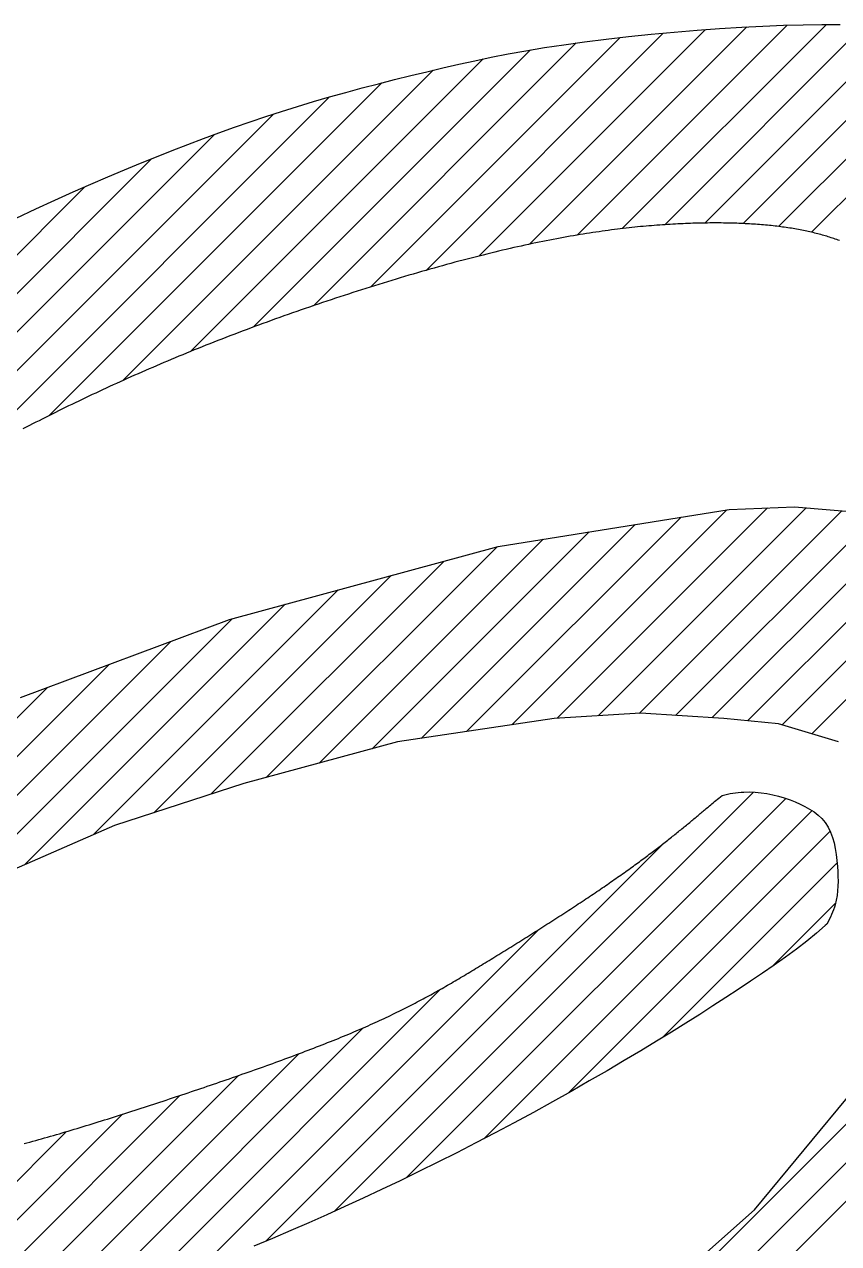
# Model space of a CAD drawing. Extents: x 16825 to 205982, y -10874 to 68273.
# Drawn here: x 178082.5 to 178291.3, y 28268.3 to 28581 of the extents above; entities that cross this region are included whole.
import ezdxf

# ---------------------------------------------------------------- set-up
doc = ezdxf.new("R2010")
doc.units = 0
doc.header["$LTSCALE"] = 5
doc.header["$MEASUREMENT"] = 0
doc.layers.add('TK', color=3, linetype='CONTINUOUS')

msp = doc.modelspace()

# ---------------------------------------------------------------- linework, layer by layer
at = {"layer": 'TK'}
for p, q in [((178185.512, 28517.92), (178246.367, 28578.775)), ((178199.079, 28521.588), (178257.179, 28579.687)), ((178212.006, 28524.615), (178267.765, 28580.374)), ((178224.245, 28526.954), (178278.102, 28580.811)), ((178235.804, 28528.614), (178288.182, 28580.992)), ((178237.449, 28577.879), (178243.281, 28578.485)), ((178243.281, 28578.485), (178249.162, 28579.037)), ((178246.717, 28529.627), (178298.006, 28580.916)), ((178249.162, 28579.037), (178255.028, 28579.529)), ((178255.028, 28579.529), (178260.816, 28579.955)), ((178257.039, 28530.05), (178307.576, 28580.587)), ((178260.816, 28579.955), (178266.461, 28580.308)), ((178266.461, 28580.308), (178271.91, 28580.584)), ((178266.804, 28529.916), (178316.896, 28580.007)), ((178271.91, 28580.584), (178277.155, 28580.786)), ((178275.949, 28529.161), (178326.014, 28579.226)), ((178277.155, 28580.786), (178282.198, 28580.92)), ((178282.198, 28580.92), (178287.042, 28580.989)), ((178284.374, 28527.687), (178335.016, 28578.328)), ((178287.042, 28580.989), (178291.689, 28581)), ((178156.65, 28508.857), (178224.022, 28576.229)), ((178171.367, 28513.675), (178235.329, 28577.636)), ((178211.125, 28574.243), (178215.876, 28575.035)), ((178215.876, 28575.035), (178220.889, 28575.797)), ((178220.889, 28575.797), (178226.189, 28576.528)), ((178226.189, 28576.528), (178231.731, 28577.224)), ((178231.731, 28577.224), (178237.449, 28577.879)), ((178125.095, 28497.1), (178200.125, 28572.131)), ((178141.289, 28503.395), (178212.339, 28574.445)), ((178193.882, 28570.781), (178198.015, 28571.691)), ((178198.015, 28571.691), (178202.238, 28572.571)), ((178202.238, 28572.571), (178206.593, 28573.422)), ((178206.593, 28573.422), (178211.125, 28574.243)), ((178107.755, 28489.66), (178187.358, 28569.264)), ((178181.599, 28567.875), (178185.713, 28568.873)), ((178185.713, 28568.873), (178189.795, 28569.842)), ((178189.795, 28569.842), (178193.882, 28570.781)), ((178088.875, 28480.68), (178174.214, 28566.019)), ((178169.122, 28564.69), (178173.294, 28565.785)), ((178173.294, 28565.785), (178177.457, 28566.846)), ((178177.457, 28566.846), (178181.599, 28567.875)), ((178067.993, 28469.697), (178160.654, 28562.359)), ((178156.644, 28561.196), (178160.787, 28562.397)), ((178160.787, 28562.397), (178164.95, 28563.562)), ((178164.95, 28563.562), (178169.122, 28564.69)), ((178148.454, 28558.678), (178152.531, 28559.957)), ((178152.531, 28559.957), (178156.644, 28561.196)), ((178044.072, 28455.676), (178146.407, 28558.011)), ((178140.39, 28556.003), (178144.41, 28557.36)), ((178144.41, 28557.36), (178148.454, 28558.678)), ((178128.403, 28551.696), (178132.394, 28553.171)), ((178132.394, 28553.171), (178136.387, 28554.607)), ((178136.387, 28554.607), (178140.39, 28556.003)), ((178011.83, 28433.333), (178131.242, 28552.745)), ((178120.4, 28548.627), (178124.408, 28550.181)), ((178124.408, 28550.181), (178128.403, 28551.696)), ((178112.294, 28545.384), (178116.369, 28547.032)), ((178116.369, 28547.032), (178120.4, 28548.627)), ((177851.31, 28282.713), (178115.127, 28546.53)), ((178103.905, 28541.881), (178108.148, 28543.672)), ((178108.148, 28543.672), (178112.294, 28545.384)), ((178099.542, 28539.999), (178103.905, 28541.881)), ((177848.837, 28290.139), (178098.033, 28539.335)), ((178090.349, 28535.912), (178095.032, 28538.014)), ((178095.032, 28538.014), (178099.542, 28539.999)), ((178085.469, 28533.68), (178090.349, 28535.912)), ((178080.38, 28531.314), (178085.469, 28533.68)), ((178230.686, 28527.95), (178229.892, 28527.837)), ((178231.475, 28528.06), (178230.686, 28527.95)), ((178232.258, 28528.166), (178231.475, 28528.06)), ((178233.035, 28528.269), (178232.258, 28528.166)), ((178233.807, 28528.369), (178233.035, 28528.269)), ((178234.573, 28528.465), (178233.807, 28528.369)), ((178235.334, 28528.558), (178234.573, 28528.465)), ((178236.089, 28528.648), (178235.334, 28528.558)), ((178236.839, 28528.734), (178236.089, 28528.648)), ((178237.583, 28528.817), (178236.839, 28528.734)), ((178238.322, 28528.898), (178237.583, 28528.817)), ((178239.056, 28528.975), (178238.322, 28528.898)), ((178239.785, 28529.049), (178239.056, 28528.975)), ((178240.508, 28529.12), (178239.785, 28529.049)), ((178241.227, 28529.188), (178240.508, 28529.12)), ((178241.94, 28529.253), (178241.227, 28529.188)), ((178242.648, 28529.316), (178241.94, 28529.253)), ((178243.352, 28529.375), (178242.648, 28529.316)), ((178244.05, 28529.432), (178243.352, 28529.375)), ((178244.744, 28529.486), (178244.05, 28529.432)), ((178245.432, 28529.538), (178244.744, 28529.486)), ((178246.116, 28529.586), (178245.432, 28529.538)), ((178246.796, 28529.632), (178246.116, 28529.586)), ((178247.47, 28529.676), (178246.796, 28529.632)), ((178248.14, 28529.717), (178247.47, 28529.676)), ((178248.806, 28529.756), (178248.14, 28529.717)), ((178249.467, 28529.792), (178248.806, 28529.756)), ((178250.124, 28529.825), (178249.467, 28529.792)), ((178250.776, 28529.857), (178250.124, 28529.825)), ((178251.423, 28529.886), (178250.776, 28529.857)), ((178252.067, 28529.913), (178251.423, 28529.886)), ((178252.706, 28529.937), (178252.067, 28529.913)), ((178253.341, 28529.96), (178252.706, 28529.937)), ((178253.972, 28529.98), (178253.341, 28529.96)), ((178254.598, 28529.998), (178253.972, 28529.98)), ((178255.221, 28530.014), (178254.598, 28529.998)), ((178255.839, 28530.028), (178255.221, 28530.014)), ((178256.454, 28530.04), (178255.839, 28530.028)), ((178257.064, 28530.05), (178256.454, 28530.04)), ((178257.671, 28530.058), (178257.064, 28530.05)), ((178258.273, 28530.064), (178257.671, 28530.058)), ((178258.872, 28530.068), (178258.273, 28530.064)), ((178259.466, 28530.069), (178258.872, 28530.068)), ((178260.057, 28530.069), (178259.466, 28530.069)), ((178260.643, 28530.067), (178260.057, 28530.069)), ((178261.226, 28530.063), (178260.643, 28530.067)), ((178261.805, 28530.057), (178261.226, 28530.063)), ((178262.38, 28530.049), (178261.805, 28530.057)), ((178262.951, 28530.039), (178262.38, 28530.049)), ((178263.518, 28530.027), (178262.951, 28530.039)), ((178264.081, 28530.013), (178263.518, 28530.027)), ((178264.641, 28529.997), (178264.081, 28530.013)), ((178265.196, 28529.979), (178264.641, 28529.997)), ((178265.748, 28529.959), (178265.196, 28529.979)), ((178266.296, 28529.938), (178265.748, 28529.959)), ((178266.84, 28529.914), (178266.296, 28529.938)), ((178267.381, 28529.888), (178266.84, 28529.914)), ((178267.917, 28529.861), (178267.381, 28529.888)), ((178268.45, 28529.831), (178267.917, 28529.861)), ((178268.979, 28529.8), (178268.45, 28529.831)), ((178269.504, 28529.766), (178268.979, 28529.8)), ((178270.025, 28529.731), (178269.504, 28529.766)), ((178270.543, 28529.693), (178270.025, 28529.731)), ((178271.057, 28529.654), (178270.543, 28529.693)), ((178271.567, 28529.613), (178271.057, 28529.654)), ((178272.074, 28529.57), (178271.567, 28529.613)), ((178272.576, 28529.525), (178272.074, 28529.57)), ((178273.076, 28529.478), (178272.576, 28529.525)), ((178273.571, 28529.429), (178273.076, 28529.478)), ((178274.063, 28529.378), (178273.571, 28529.429)), ((178274.551, 28529.326), (178274.063, 28529.378)), ((178275.035, 28529.271), (178274.551, 28529.326)), ((178275.516, 28529.214), (178275.035, 28529.271)), ((178275.993, 28529.156), (178275.516, 28529.214)), ((178276.466, 28529.096), (178275.993, 28529.156)), ((178276.936, 28529.033), (178276.466, 28529.096)), ((178277.402, 28528.969), (178276.936, 28529.033)), ((178277.865, 28528.903), (178277.402, 28528.969)), ((178278.324, 28528.835), (178277.865, 28528.903)), ((178278.779, 28528.765), (178278.324, 28528.835)), ((178279.231, 28528.694), (178278.779, 28528.765)), ((178279.679, 28528.62), (178279.231, 28528.694)), ((178280.124, 28528.544), (178279.679, 28528.62)), ((178280.565, 28528.467), (178280.124, 28528.544)), ((178281.003, 28528.388), (178280.565, 28528.467)), ((178281.437, 28528.307), (178281.003, 28528.388)), ((178281.868, 28528.224), (178281.437, 28528.307)), ((178282.295, 28528.139), (178281.868, 28528.224)), ((178282.718, 28528.052), (178282.295, 28528.139)), ((178283.138, 28527.963), (178282.718, 28528.052)), ((178283.555, 28527.873), (178283.138, 28527.963)), ((178213.634, 28524.958), (178212.713, 28524.766)), ((178214.547, 28525.146), (178213.634, 28524.958)), ((178215.454, 28525.33), (178214.547, 28525.146)), ((178216.354, 28525.51), (178215.454, 28525.33)), ((178217.248, 28525.685), (178216.354, 28525.51)), ((178218.135, 28525.857), (178217.248, 28525.685)), ((178219.016, 28526.024), (178218.135, 28525.857)), ((178219.89, 28526.187), (178219.016, 28526.024)), ((178220.757, 28526.346), (178219.89, 28526.187)), ((178221.619, 28526.5), (178220.757, 28526.346)), ((178222.473, 28526.651), (178221.619, 28526.5)), ((178223.322, 28526.798), (178222.473, 28526.651)), ((178224.165, 28526.941), (178223.322, 28526.798)), ((178225.001, 28527.08), (178224.165, 28526.941)), ((178225.831, 28527.216), (178225.001, 28527.08)), ((178226.655, 28527.347), (178225.831, 28527.216)), ((178227.473, 28527.475), (178226.655, 28527.347)), ((178228.285, 28527.599), (178227.473, 28527.475)), ((178229.091, 28527.72), (178228.285, 28527.599)), ((178229.892, 28527.837), (178229.091, 28527.72)), ((178283.968, 28527.78), (178283.555, 28527.873)), ((178284.378, 28527.686), (178283.968, 28527.78)), ((178284.784, 28527.59), (178284.378, 28527.686)), ((178285.187, 28527.492), (178284.784, 28527.59)), ((178285.586, 28527.392), (178285.187, 28527.492)), ((178285.982, 28527.291), (178285.586, 28527.392)), ((178286.375, 28527.187), (178285.982, 28527.291)), ((178286.764, 28527.082), (178286.375, 28527.187)), ((178287.15, 28526.975), (178286.764, 28527.082)), ((178287.532, 28526.866), (178287.15, 28526.975)), ((178287.911, 28526.755), (178287.532, 28526.866)), ((178288.287, 28526.643), (178287.911, 28526.755)), ((178288.659, 28526.529), (178288.287, 28526.643)), ((178289.029, 28526.413), (178288.659, 28526.529)), ((178289.395, 28526.296), (178289.029, 28526.413)), ((178289.757, 28526.177), (178289.395, 28526.296)), ((178290.117, 28526.056), (178289.757, 28526.177)), ((178290.473, 28525.934), (178290.117, 28526.056)), ((178290.827, 28525.811), (178290.473, 28525.934)), ((178291.177, 28525.686), (178290.827, 28525.811)), ((178291.524, 28525.559), (178291.177, 28525.686)), ((178200.127, 28521.852), (178199.112, 28521.596)), ((178201.135, 28522.103), (178200.127, 28521.852)), ((178202.137, 28522.35), (178201.135, 28522.103)), ((178203.132, 28522.592), (178202.137, 28522.35)), ((178204.121, 28522.83), (178203.132, 28522.592)), ((178205.104, 28523.063), (178204.121, 28522.83)), ((178206.079, 28523.292), (178205.104, 28523.063)), ((178207.047, 28523.516), (178206.079, 28523.292)), ((178208.009, 28523.736), (178207.047, 28523.516)), ((178208.963, 28523.951), (178208.009, 28523.736)), ((178209.911, 28524.161), (178208.963, 28523.951)), ((178210.852, 28524.367), (178209.911, 28524.161)), ((178211.786, 28524.569), (178210.852, 28524.367)), ((178212.713, 28524.766), (178211.786, 28524.569)), ((178188.669, 28518.812), (178187.599, 28518.512)), ((178189.735, 28519.108), (178188.669, 28518.812)), ((178190.797, 28519.4), (178189.735, 28519.108)), ((178191.854, 28519.689), (178190.797, 28519.4)), ((178192.907, 28519.973), (178191.854, 28519.689)), ((178193.954, 28520.254), (178192.907, 28519.973)), ((178194.997, 28520.531), (178193.954, 28520.254)), ((178196.034, 28520.803), (178194.997, 28520.531)), ((178197.066, 28521.072), (178196.034, 28520.803)), ((178198.092, 28521.336), (178197.066, 28521.072)), ((178199.112, 28521.596), (178198.092, 28521.336)), ((178177.814, 28515.658), (178176.713, 28515.325)), ((178178.912, 28515.988), (178177.814, 28515.658)), ((178180.009, 28516.315), (178178.912, 28515.988)), ((178181.102, 28516.639), (178180.009, 28516.315)), ((178182.193, 28516.96), (178181.102, 28516.639)), ((178183.281, 28517.277), (178182.193, 28516.96)), ((178184.365, 28517.591), (178183.281, 28517.277)), ((178185.447, 28517.901), (178184.365, 28517.591)), ((178186.525, 28518.208), (178185.447, 28517.901)), ((178187.599, 28518.512), (178186.525, 28518.208)), ((178167.854, 28512.561), (178166.742, 28512.204)), ((178168.965, 28512.915), (178167.854, 28512.561)), ((178170.075, 28513.268), (178168.965, 28512.915)), ((178171.184, 28513.617), (178170.075, 28513.268)), ((178172.293, 28513.964), (178171.184, 28513.617)), ((178173.4, 28514.309), (178172.293, 28513.964)), ((178174.506, 28514.651), (178173.4, 28514.309)), ((178175.611, 28514.989), (178174.506, 28514.651)), ((178176.713, 28515.325), (178175.611, 28514.989)), ((178157.86, 28509.268), (178156.753, 28508.892)), ((178158.967, 28509.642), (178157.86, 28509.268)), ((178160.076, 28510.014), (178158.967, 28509.642)), ((178161.186, 28510.384), (178160.076, 28510.014)), ((178162.296, 28510.752), (178161.186, 28510.384)), ((178163.408, 28511.118), (178162.296, 28510.752)), ((178164.519, 28511.482), (178163.408, 28511.118)), ((178165.631, 28511.844), (178164.519, 28511.482)), ((178166.742, 28512.204), (178165.631, 28511.844)), ((178149.062, 28506.216), (178147.974, 28505.829)), ((178150.154, 28506.603), (178149.062, 28506.216)), ((178151.248, 28506.988), (178150.154, 28506.603)), ((178152.345, 28507.372), (178151.248, 28506.988)), ((178153.444, 28507.754), (178152.345, 28507.372)), ((178154.545, 28508.135), (178153.444, 28507.754)), ((178155.648, 28508.514), (178154.545, 28508.135)), ((178156.753, 28508.892), (178155.648, 28508.514)), ((178140.45, 28503.084), (178139.391, 28502.688)), ((178141.513, 28503.479), (178140.45, 28503.084)), ((178142.581, 28503.873), (178141.513, 28503.479)), ((178143.652, 28504.266), (178142.581, 28503.873)), ((178144.727, 28504.658), (178143.652, 28504.266)), ((178145.806, 28505.049), (178144.727, 28504.658)), ((178146.888, 28505.44), (178145.806, 28505.049)), ((178147.974, 28505.829), (178146.888, 28505.44)), ((178132.11, 28499.901), (178131.089, 28499.501)), ((178133.136, 28500.301), (178132.11, 28499.901)), ((178134.166, 28500.7), (178133.136, 28500.301)), ((178135.201, 28501.099), (178134.166, 28500.7)), ((178136.242, 28501.497), (178135.201, 28501.099)), ((178137.287, 28501.895), (178136.242, 28501.497)), ((178138.337, 28502.292), (178137.287, 28501.895)), ((178139.391, 28502.688), (178138.337, 28502.292)), ((178124.08, 28496.686), (178123.098, 28496.282)), ((178125.067, 28497.089), (178124.08, 28496.686)), ((178126.059, 28497.492), (178125.067, 28497.089)), ((178127.055, 28497.895), (178126.059, 28497.492)), ((178128.057, 28498.297), (178127.055, 28497.895)), ((178129.063, 28498.699), (178128.057, 28498.297)), ((178130.074, 28499.1), (178129.063, 28498.699)), ((178131.089, 28499.501), (178130.074, 28499.1)), ((178117.299, 28493.849), (178116.348, 28493.442)), ((178118.255, 28494.256), (178117.299, 28493.849)), ((178119.214, 28494.662), (178118.255, 28494.256)), ((178120.178, 28495.068), (178119.214, 28494.662)), ((178121.147, 28495.473), (178120.178, 28495.068)), ((178122.12, 28495.878), (178121.147, 28495.473)), ((178123.098, 28496.282), (178122.12, 28495.878)), ((178109.808, 28490.581), (178108.89, 28490.171)), ((178110.73, 28490.991), (178109.808, 28490.581)), ((178111.656, 28491.401), (178110.73, 28490.991)), ((178112.587, 28491.81), (178111.656, 28491.401)), ((178113.521, 28492.219), (178112.587, 28491.81)), ((178114.459, 28492.627), (178113.521, 28492.219)), ((178115.401, 28493.035), (178114.459, 28492.627)), ((178116.348, 28493.442), (178115.401, 28493.035)), ((178102.57, 28487.287), (178101.682, 28486.873)), ((178103.462, 28487.7), (178102.57, 28487.287)), ((178104.358, 28488.113), (178103.462, 28487.7)), ((178105.257, 28488.525), (178104.358, 28488.113)), ((178106.159, 28488.937), (178105.257, 28488.525)), ((178107.066, 28489.349), (178106.159, 28488.937)), ((178107.976, 28489.76), (178107.066, 28489.349)), ((178108.89, 28490.171), (178107.976, 28489.76)), ((178096.426, 28484.383), (178095.561, 28483.966)), ((178097.293, 28484.799), (178096.426, 28484.383)), ((178098.164, 28485.214), (178097.293, 28484.799)), ((178099.039, 28485.63), (178098.164, 28485.214)), ((178099.916, 28486.045), (178099.039, 28485.63)), ((178100.798, 28486.459), (178099.916, 28486.045)), ((178101.682, 28486.873), (178100.798, 28486.459)), ((178089.596, 28481.04), (178088.756, 28480.62)), ((178090.439, 28481.459), (178089.596, 28481.04)), ((178091.286, 28481.878), (178090.439, 28481.459)), ((178092.135, 28482.296), (178091.286, 28481.878)), ((178092.987, 28482.714), (178092.135, 28482.296)), ((178093.842, 28483.132), (178092.987, 28482.714)), ((178094.7, 28483.549), (178093.842, 28483.132)), ((178095.561, 28483.966), (178094.7, 28483.549)), ((178083.772, 28478.095), (178082.95, 28477.673)), ((178084.596, 28478.517), (178083.772, 28478.095)), ((178085.423, 28478.938), (178084.596, 28478.517)), ((178086.252, 28479.359), (178085.423, 28478.938)), ((178087.084, 28479.78), (178086.252, 28479.359)), ((178087.919, 28480.2), (178087.084, 28479.78)), ((178088.756, 28480.62), (178087.919, 28480.2)), ((178082.95, 28477.673), (178082.131, 28477.25)), ((178204.018, 28447.113), (178263.238, 28456.598)), ((178207.538, 28401.353), (178262.697, 28456.511)), ((178219.106, 28403.022), (178273.076, 28456.991)), ((178229.644, 28403.66), (178282.999, 28457.015)), ((178240.181, 28404.298), (178292.137, 28456.254)), ((178263.238, 28456.598), (178279.97, 28457.267)), ((178279.97, 28457.267), (178304.063, 28455.261)), ((178195.893, 28399.608), (178250.909, 28454.624)), ((178249.533, 28403.75), (178301.276, 28455.493)), ((178258.85, 28403.168), (178310.18, 28454.497)), ((178267.981, 28402.399), (178318.98, 28453.398)), ((178171.67, 28395.183), (178227.334, 28450.848)), ((178184.249, 28397.863), (178239.122, 28452.736)), ((178276.847, 28401.366), (178327.649, 28452.167)), ((178284.439, 28399.058), (178335.944, 28450.563)), ((178135.084, 28428.392), (178204.018, 28447.113)), ((178144.514, 28387.826), (178203.72, 28447.033)), ((178158.092, 28391.505), (178215.547, 28448.96)), ((178130.321, 28383.533), (178190.13, 28443.342)), ((178115.675, 28378.786), (178176.54, 28439.651)), ((178100.128, 28373.139), (178162.949, 28435.96)), ((178082.593, 28365.503), (178149.359, 28432.269)), ((178065.058, 28357.867), (178135.769, 28428.578)), ((178081.543, 28408.334), (178135.084, 28428.392)), ((177995.019, 28297.728), (178120.052, 28422.761)), ((177985.945, 28298.554), (178104.222, 28416.831)), ((177977.425, 28299.933), (178088.392, 28410.9)), ((178129.611, 28135.335), (178398.032, 28403.756)), ((178218.386, 28402.978), (178178.23, 28396.961)), ((178240.472, 28404.315), (178218.386, 28402.978)), ((178261.888, 28402.978), (178240.472, 28404.315)), ((178275.943, 28401.641), (178261.888, 28402.978)), ((178291.336, 28396.961), (178275.943, 28401.641)), ((178178.23, 28396.961), (178138.744, 28386.263)), ((178146.465, 28142.29), (178399.683, 28395.508)), ((178138.744, 28386.263), (178105.593, 28375.519)), ((178161.93, 28276.549), (178269.504, 28384.123)), ((178164.429, 28150.354), (178400.878, 28386.803)), ((178180.519, 28285.239), (178277.763, 28382.483)), ((178258.529, 28380.839), (178258.844, 28381.101)), ((178258.844, 28381.101), (178259.173, 28381.375)), ((178259.173, 28381.375), (178259.516, 28381.659)), ((178259.516, 28381.659), (178259.874, 28381.954)), ((178259.874, 28381.954), (178260.246, 28382.26)), ((178260.246, 28382.26), (178260.634, 28382.576)), ((178260.634, 28382.576), (178261.037, 28382.902)), ((178261.037, 28382.902), (178261.456, 28383.238)), ((178200.375, 28295.195), (178284.531, 28379.351)), ((178254.769, 28377.682), (178255.035, 28377.906)), ((178255.035, 28377.906), (178255.301, 28378.128)), ((178255.301, 28378.128), (178255.564, 28378.349)), ((178255.564, 28378.349), (178255.826, 28378.57)), ((178255.826, 28378.57), (178256.087, 28378.789)), ((178256.087, 28378.789), (178256.346, 28379.007)), ((178256.346, 28379.007), (178256.604, 28379.224)), ((178256.604, 28379.224), (178256.862, 28379.441)), ((178256.862, 28379.441), (178257.123, 28379.66)), ((178257.123, 28379.66), (178257.388, 28379.883)), ((178257.388, 28379.883), (178257.659, 28380.111)), ((178257.659, 28380.111), (178257.938, 28380.345)), ((178257.938, 28380.345), (178258.228, 28380.587)), ((178258.228, 28380.587), (178258.529, 28380.839)), ((178105.593, 28375.519), (178058.119, 28354.846)), ((178250.847, 28374.448), (178251.139, 28374.685)), ((178251.139, 28374.685), (178251.43, 28374.922)), ((178251.43, 28374.922), (178251.718, 28375.157)), ((178251.718, 28375.157), (178252.005, 28375.392)), ((178252.005, 28375.392), (178252.289, 28375.625)), ((178252.289, 28375.625), (178252.572, 28375.858)), ((178252.572, 28375.858), (178252.853, 28376.089)), ((178252.853, 28376.089), (178253.132, 28376.32)), ((178253.132, 28376.32), (178253.409, 28376.549)), ((178253.409, 28376.549), (178253.684, 28376.778)), ((178253.684, 28376.778), (178253.958, 28377.005)), ((178253.958, 28377.005), (178254.23, 28377.232)), ((178254.23, 28377.232), (178254.5, 28377.457)), ((178254.5, 28377.457), (178254.769, 28377.682)), ((178222.065, 28306.985), (178289.152, 28374.073)), ((178247.166, 28371.514), (178247.485, 28371.764)), ((178247.485, 28371.764), (178247.802, 28372.014)), ((178247.802, 28372.014), (178248.117, 28372.262)), ((178248.117, 28372.262), (178248.429, 28372.509)), ((178248.429, 28372.509), (178248.739, 28372.755)), ((178248.739, 28372.755), (178249.047, 28373)), ((178249.047, 28373), (178249.352, 28373.244)), ((178249.352, 28373.244), (178249.655, 28373.487)), ((178249.655, 28373.487), (178249.956, 28373.729)), ((178249.956, 28373.729), (178250.255, 28373.97)), ((178250.255, 28373.97), (178250.552, 28374.209)), ((178250.552, 28374.209), (178250.847, 28374.448)), ((178144.419, 28268.938), (178246.39, 28370.909)), ((178243.133, 28368.414), (178243.484, 28368.679)), ((178243.484, 28368.679), (178243.832, 28368.943)), ((178243.832, 28368.943), (178244.177, 28369.205)), ((178244.177, 28369.205), (178244.519, 28369.466)), ((178244.519, 28369.466), (178244.859, 28369.727)), ((178244.859, 28369.727), (178245.197, 28369.985)), ((178245.197, 28369.985), (178245.531, 28370.243)), ((178245.531, 28370.243), (178245.863, 28370.5)), ((178245.863, 28370.5), (178246.192, 28370.755)), ((178246.192, 28370.755), (178246.519, 28371.009)), ((178246.519, 28371.009), (178246.844, 28371.262)), ((178246.844, 28371.262), (178247.166, 28371.514)), ((178238.695, 28365.131), (178239.081, 28365.412)), ((178239.081, 28365.412), (178239.465, 28365.692)), ((178239.465, 28365.692), (178239.845, 28365.97)), ((178239.845, 28365.97), (178240.222, 28366.247)), ((178240.222, 28366.247), (178240.597, 28366.522)), ((178240.597, 28366.522), (178240.968, 28366.796)), ((178240.968, 28366.796), (178241.336, 28367.069)), ((178241.336, 28367.069), (178241.701, 28367.341)), ((178241.701, 28367.341), (178242.063, 28367.611)), ((178242.063, 28367.611), (178242.423, 28367.88)), ((178242.423, 28367.88), (178242.779, 28368.147)), ((178242.779, 28368.147), (178243.133, 28368.414)), ((178246.041, 28321.062), (178290.95, 28365.971)), ((178234.224, 28361.948), (178234.647, 28362.244)), ((178234.647, 28362.244), (178235.067, 28362.539)), ((178235.067, 28362.539), (178235.484, 28362.833)), ((178235.484, 28362.833), (178235.897, 28363.125)), ((178235.897, 28363.125), (178236.307, 28363.416)), ((178236.307, 28363.416), (178236.713, 28363.706)), ((178236.713, 28363.706), (178237.116, 28363.993)), ((178237.116, 28363.993), (178237.515, 28364.28)), ((178237.515, 28364.28), (178237.912, 28364.565)), ((178237.912, 28364.565), (178238.305, 28364.849)), ((178238.305, 28364.849), (178238.695, 28365.131)), ((178229.798, 28358.902), (178230.256, 28359.213)), ((178230.256, 28359.213), (178230.711, 28359.522)), ((178230.711, 28359.522), (178231.162, 28359.83)), ((178231.162, 28359.83), (178231.61, 28360.137)), ((178231.61, 28360.137), (178232.054, 28360.443)), ((178232.054, 28360.443), (178232.495, 28360.746)), ((178232.495, 28360.746), (178232.933, 28361.049)), ((178232.933, 28361.049), (178233.367, 28361.35)), ((178233.367, 28361.35), (178233.797, 28361.65)), ((178233.797, 28361.65), (178234.224, 28361.948)), ((178225.059, 28355.732), (178225.545, 28356.054)), ((178225.545, 28356.054), (178226.028, 28356.374)), ((178226.028, 28356.374), (178226.509, 28356.694)), ((178226.509, 28356.694), (178226.987, 28357.012)), ((178226.987, 28357.012), (178227.463, 28357.33)), ((178227.463, 28357.33), (178227.936, 28357.647)), ((178227.936, 28357.647), (178228.406, 28357.962)), ((178228.406, 28357.962), (178228.873, 28358.277)), ((178228.873, 28358.277), (178229.337, 28358.59)), ((178229.337, 28358.59), (178229.798, 28358.902)), ((178220.087, 28352.485), (178220.592, 28352.811)), ((178220.592, 28352.811), (178221.095, 28353.138)), ((178221.095, 28353.138), (178221.597, 28353.464)), ((178221.597, 28353.464), (178222.097, 28353.79)), ((178222.097, 28353.79), (178222.596, 28354.115)), ((178222.596, 28354.115), (178223.093, 28354.44)), ((178223.093, 28354.44), (178223.587, 28354.764)), ((178223.587, 28354.764), (178224.08, 28355.087)), ((178224.08, 28355.087), (178224.57, 28355.41)), ((178224.57, 28355.41), (178225.059, 28355.732)), ((178274.171, 28339.293), (178290.581, 28355.703)), ((178215.489, 28349.537), (178216.003, 28349.864)), ((178216.003, 28349.864), (178216.517, 28350.192)), ((178216.517, 28350.192), (178217.03, 28350.519)), ((178217.03, 28350.519), (178217.542, 28350.847)), ((178217.542, 28350.847), (178218.053, 28351.175)), ((178218.053, 28351.175), (178218.563, 28351.503)), ((178218.563, 28351.503), (178219.072, 28351.83)), ((178219.072, 28351.83), (178219.58, 28352.157)), ((178219.58, 28352.157), (178220.087, 28352.485)), ((178287.901, 28349.88), (178285.631, 28347.885)), ((178288.276, 28350.242), (178287.901, 28349.88)), ((178128.067, 28262.485), (178214.474, 28348.892)), ((178210.327, 28346.279), (178210.843, 28346.603)), ((178210.843, 28346.603), (178211.36, 28346.927)), ((178211.36, 28346.927), (178211.876, 28347.252)), ((178211.876, 28347.252), (178212.393, 28347.577)), ((178212.393, 28347.577), (178212.91, 28347.903)), ((178212.91, 28347.903), (178213.426, 28348.229)), ((178213.426, 28348.229), (178213.942, 28348.555)), ((178213.942, 28348.555), (178214.458, 28348.882)), ((178214.458, 28348.882), (178214.974, 28349.209)), ((178214.974, 28349.209), (178215.489, 28349.537)), ((178285.631, 28347.885), (178283.164, 28345.873)), ((178205.199, 28343.091), (178205.707, 28343.405)), ((178205.707, 28343.405), (178206.217, 28343.721)), ((178206.217, 28343.721), (178206.728, 28344.037)), ((178206.728, 28344.037), (178207.24, 28344.355)), ((178207.24, 28344.355), (178207.753, 28344.673)), ((178207.753, 28344.673), (178208.267, 28344.993)), ((178208.267, 28344.993), (178208.781, 28345.313)), ((178208.781, 28345.313), (178209.296, 28345.635)), ((178209.296, 28345.635), (178209.811, 28345.957)), ((178209.811, 28345.957), (178210.327, 28346.279)), ((178280.525, 28343.844), (178277.739, 28341.801)), ((178283.164, 28345.873), (178280.525, 28343.844)), ((178200.19, 28340.019), (178200.684, 28340.32)), ((178200.684, 28340.32), (178201.179, 28340.622)), ((178201.179, 28340.622), (178201.676, 28340.926)), ((178201.676, 28340.926), (178202.175, 28341.231)), ((178202.175, 28341.231), (178202.675, 28341.537)), ((178202.675, 28341.537), (178203.177, 28341.845)), ((178203.177, 28341.845), (178203.68, 28342.155)), ((178203.68, 28342.155), (178204.185, 28342.465)), ((178204.185, 28342.465), (178204.691, 28342.777)), ((178204.691, 28342.777), (178205.199, 28343.091)), ((178277.739, 28341.801), (178274.829, 28339.745)), ((178195.341, 28337.095), (178195.821, 28337.381)), ((178195.821, 28337.381), (178196.301, 28337.668)), ((178196.301, 28337.668), (178196.783, 28337.957)), ((178196.783, 28337.957), (178197.265, 28338.247)), ((178197.265, 28338.247), (178197.749, 28338.539)), ((178197.749, 28338.539), (178198.234, 28338.832)), ((178198.234, 28338.832), (178198.721, 28339.126)), ((178198.721, 28339.126), (178199.209, 28339.422)), ((178199.209, 28339.422), (178199.699, 28339.72)), ((178199.699, 28339.72), (178200.19, 28340.019)), ((178271.821, 28337.676), (178268.739, 28335.596)), ((178274.829, 28339.745), (178271.821, 28337.676)), ((178189.608, 28333.753), (178190.087, 28334.026)), ((178190.087, 28334.026), (178190.566, 28334.3)), ((178190.566, 28334.3), (178191.044, 28334.575)), ((178191.044, 28334.575), (178191.522, 28334.85)), ((178191.522, 28334.85), (178191.999, 28335.127)), ((178191.999, 28335.127), (178192.476, 28335.405)), ((178192.476, 28335.405), (178192.953, 28335.683)), ((178192.953, 28335.683), (178193.43, 28335.963)), ((178193.43, 28335.963), (178193.907, 28336.244)), ((178193.907, 28336.244), (178194.385, 28336.527)), ((178194.385, 28336.527), (178194.863, 28336.81)), ((178194.863, 28336.81), (178195.341, 28337.095)), ((178268.739, 28335.596), (178265.6, 28333.505)), ((178112.583, 28256.901), (178189.21, 28333.528)), ((178184.245, 28330.798), (178184.742, 28331.064)), ((178184.742, 28331.064), (178185.237, 28331.33)), ((178185.237, 28331.33), (178185.729, 28331.597)), ((178185.729, 28331.597), (178186.22, 28331.864)), ((178186.22, 28331.864), (178186.708, 28332.132)), ((178186.708, 28332.132), (178187.195, 28332.401)), ((178187.195, 28332.401), (178187.68, 28332.67)), ((178187.68, 28332.67), (178188.164, 28332.939)), ((178188.164, 28332.939), (178188.646, 28333.21)), ((178188.646, 28333.21), (178189.128, 28333.481)), ((178189.128, 28333.481), (178189.608, 28333.753)), ((178262.392, 28331.394), (178259.096, 28329.253)), ((178265.6, 28333.505), (178262.392, 28331.394)), ((178178.055, 28327.631), (178178.59, 28327.895)), ((178178.59, 28327.895), (178179.121, 28328.158)), ((178179.121, 28328.158), (178179.649, 28328.421)), ((178179.649, 28328.421), (178180.172, 28328.684)), ((178180.172, 28328.684), (178180.692, 28328.948)), ((178180.692, 28328.948), (178181.209, 28329.211)), ((178181.209, 28329.211), (178181.722, 28329.475)), ((178181.722, 28329.475), (178182.233, 28329.739)), ((178182.233, 28329.739), (178182.74, 28330.004)), ((178182.74, 28330.004), (178183.244, 28330.268)), ((178183.244, 28330.268), (178183.746, 28330.533)), ((178183.746, 28330.533), (178184.245, 28330.798)), ((178259.096, 28329.253), (178255.692, 28327.073)), ((178171.278, 28324.458), (178171.871, 28324.725)), ((178171.871, 28324.725), (178172.459, 28324.991)), ((178172.459, 28324.991), (178173.041, 28325.256)), ((178173.041, 28325.256), (178173.617, 28325.521)), ((178173.617, 28325.521), (178174.189, 28325.785)), ((178174.189, 28325.785), (178174.755, 28326.05)), ((178174.755, 28326.05), (178175.317, 28326.314)), ((178175.317, 28326.314), (178175.873, 28326.578)), ((178175.873, 28326.578), (178176.426, 28326.841)), ((178176.426, 28326.841), (178176.973, 28327.105)), ((178176.973, 28327.105), (178177.516, 28327.368)), ((178177.516, 28327.368), (178178.055, 28327.631)), ((178252.159, 28324.844), (178248.479, 28322.556)), ((178255.692, 28327.073), (178252.159, 28324.844)), ((178097.728, 28251.945), (178169.42, 28323.637)), ((178164.361, 28321.492), (178165.02, 28321.765)), ((178165.02, 28321.765), (178165.674, 28322.037)), ((178165.674, 28322.037), (178166.321, 28322.308)), ((178166.321, 28322.308), (178166.963, 28322.579)), ((178166.963, 28322.579), (178167.597, 28322.85)), ((178167.597, 28322.85), (178168.226, 28323.119)), ((178168.226, 28323.119), (178168.848, 28323.388)), ((178168.848, 28323.388), (178169.465, 28323.657)), ((178169.465, 28323.657), (178170.075, 28323.924)), ((178170.075, 28323.924), (178170.68, 28324.192)), ((178170.68, 28324.192), (178171.278, 28324.458)), ((178248.479, 28322.556), (178244.632, 28320.199)), ((178156.002, 28318.174), (178156.727, 28318.453)), ((178156.727, 28318.453), (178157.448, 28318.731)), ((178157.448, 28318.731), (178158.163, 28319.01)), ((178158.163, 28319.01), (178158.874, 28319.288)), ((178158.874, 28319.288), (178159.579, 28319.565)), ((178159.579, 28319.565), (178160.279, 28319.842)), ((178160.279, 28319.842), (178160.973, 28320.118)), ((178160.973, 28320.118), (178161.662, 28320.394)), ((178161.662, 28320.394), (178162.346, 28320.669)), ((178162.346, 28320.669), (178163.023, 28320.944)), ((178163.023, 28320.944), (178163.695, 28321.218)), ((178163.695, 28321.218), (178164.361, 28321.492)), ((178244.632, 28320.199), (178240.597, 28317.763)), ((178083.443, 28247.559), (178152.867, 28316.983)), ((178147.746, 28315.087), (178148.515, 28315.369)), ((178148.515, 28315.369), (178149.281, 28315.65)), ((178149.281, 28315.65), (178150.044, 28315.931)), ((178150.044, 28315.931), (178150.803, 28316.212)), ((178150.803, 28316.212), (178151.558, 28316.493)), ((178151.558, 28316.493), (178152.309, 28316.774)), ((178152.309, 28316.774), (178153.056, 28317.054)), ((178153.056, 28317.054), (178153.799, 28317.335)), ((178153.799, 28317.335), (178154.538, 28317.615)), ((178154.538, 28317.615), (178155.272, 28317.894)), ((178155.272, 28317.894), (178156.002, 28318.174)), ((178240.597, 28317.763), (178236.364, 28315.244)), ((178139.095, 28311.994), (178139.894, 28312.275)), ((178139.894, 28312.275), (178140.69, 28312.556)), ((178140.69, 28312.556), (178141.484, 28312.836)), ((178141.484, 28312.836), (178142.276, 28313.118)), ((178142.276, 28313.118), (178143.065, 28313.399)), ((178143.065, 28313.399), (178143.852, 28313.68)), ((178143.852, 28313.68), (178144.637, 28313.961)), ((178144.637, 28313.961), (178145.418, 28314.243)), ((178145.418, 28314.243), (178146.197, 28314.524)), ((178146.197, 28314.524), (178146.973, 28314.806)), ((178146.973, 28314.806), (178147.746, 28315.087)), ((178231.951, 28312.654), (178227.385, 28310.013)), ((178236.364, 28315.244), (178231.951, 28312.654)), ((178069.816, 28243.832), (178137.377, 28311.393)), ((178130.221, 28308.93), (178131.033, 28309.206)), ((178131.033, 28309.206), (178131.844, 28309.483)), ((178131.844, 28309.483), (178132.654, 28309.761)), ((178132.654, 28309.761), (178133.463, 28310.038)), ((178133.463, 28310.038), (178134.272, 28310.317)), ((178134.272, 28310.317), (178135.079, 28310.596)), ((178135.079, 28310.596), (178135.885, 28310.875)), ((178135.885, 28310.875), (178136.69, 28311.154)), ((178136.69, 28311.154), (178137.494, 28311.434)), ((178137.494, 28311.434), (178138.295, 28311.714)), ((178138.295, 28311.714), (178139.095, 28311.994)), ((178227.385, 28310.013), (178222.694, 28307.339)), ((178056.86, 28240.776), (178122.372, 28306.288)), ((178120.486, 28305.66), (178121.294, 28305.929)), ((178121.294, 28305.929), (178122.104, 28306.198)), ((178122.104, 28306.198), (178122.914, 28306.468)), ((178122.914, 28306.468), (178123.725, 28306.739)), ((178123.725, 28306.739), (178124.536, 28307.01)), ((178124.536, 28307.01), (178125.348, 28307.283)), ((178125.348, 28307.283), (178126.16, 28307.556)), ((178126.16, 28307.556), (178126.972, 28307.829)), ((178126.972, 28307.829), (178127.785, 28308.103)), ((178127.785, 28308.103), (178128.597, 28308.378)), ((178128.597, 28308.378), (178129.41, 28308.654)), ((178129.41, 28308.654), (178130.221, 28308.93)), ((178222.694, 28307.339), (178217.905, 28304.65)), ((178269.794, 28276.969), (178295.226, 28307.724)), ((178110.878, 28302.511), (178111.671, 28302.768)), ((178111.671, 28302.768), (178112.466, 28303.026)), ((178112.466, 28303.026), (178113.262, 28303.285)), ((178113.262, 28303.285), (178114.059, 28303.545)), ((178114.059, 28303.545), (178114.858, 28303.806)), ((178114.858, 28303.806), (178115.658, 28304.068)), ((178115.658, 28304.068), (178116.459, 28304.331)), ((178116.459, 28304.331), (178117.262, 28304.595)), ((178117.262, 28304.595), (178118.066, 28304.86)), ((178118.066, 28304.86), (178118.871, 28305.126)), ((178118.871, 28305.126), (178119.678, 28305.393)), ((178119.678, 28305.393), (178120.486, 28305.66)), ((178217.905, 28304.65), (178213.044, 28301.964)), ((178044.542, 28238.357), (178107.662, 28301.477)), ((178101.463, 28299.52), (178102.241, 28299.762)), ((178102.241, 28299.762), (178103.019, 28300.006)), ((178103.019, 28300.006), (178103.799, 28300.251)), ((178103.799, 28300.251), (178104.581, 28300.498)), ((178104.581, 28300.498), (178105.363, 28300.745)), ((178105.363, 28300.745), (178106.147, 28300.994)), ((178106.147, 28300.994), (178106.932, 28301.244)), ((178106.932, 28301.244), (178107.719, 28301.495)), ((178107.719, 28301.495), (178108.506, 28301.747)), ((178108.506, 28301.747), (178109.296, 28302.001)), ((178109.296, 28302.001), (178110.086, 28302.256)), ((178110.086, 28302.256), (178110.878, 28302.511)), ((178213.044, 28301.964), (178208.138, 28299.301)), ((178032.738, 28236.452), (178093.332, 28297.046)), ((178091.466, 28296.496), (178092.228, 28296.72)), ((178092.228, 28296.72), (178092.991, 28296.945)), ((178092.991, 28296.945), (178093.755, 28297.172)), ((178093.755, 28297.172), (178094.521, 28297.4)), ((178094.521, 28297.4), (178095.288, 28297.63)), ((178095.288, 28297.63), (178096.055, 28297.861)), ((178096.055, 28297.861), (178096.824, 28298.094)), ((178096.824, 28298.094), (178097.594, 28298.328)), ((178097.594, 28298.328), (178098.366, 28298.564)), ((178098.366, 28298.564), (178099.138, 28298.801)), ((178099.138, 28298.801), (178099.912, 28299.039)), ((178099.912, 28299.039), (178100.687, 28299.279)), ((178100.687, 28299.279), (178101.463, 28299.52)), ((178203.216, 28296.678), (178198.3, 28294.111)), ((178208.138, 28299.301), (178203.216, 28296.678)), ((178082.403, 28293.94), (178083.153, 28294.144)), ((178083.153, 28294.144), (178083.903, 28294.349)), ((178083.903, 28294.349), (178084.655, 28294.556)), ((178084.655, 28294.556), (178085.408, 28294.765)), ((178085.408, 28294.765), (178086.161, 28294.976)), ((178086.161, 28294.976), (178086.916, 28295.188)), ((178086.916, 28295.188), (178087.671, 28295.402)), ((178087.671, 28295.402), (178088.428, 28295.617)), ((178088.428, 28295.617), (178089.186, 28295.835)), ((178089.186, 28295.835), (178089.945, 28296.054)), ((178089.945, 28296.054), (178090.705, 28296.274)), ((178090.705, 28296.274), (178091.466, 28296.496)), ((178198.3, 28294.111), (178193.4, 28291.603)), ((178193.4, 28291.603), (178188.522, 28289.155)), ((178188.522, 28289.155), (178183.672, 28286.765)), ((178178.857, 28284.434), (178174.082, 28282.162)), ((178183.672, 28286.765), (178178.857, 28284.434)), ((178174.082, 28282.162), (178169.354, 28279.95)), ((178164.679, 28277.796), (178160.055, 28275.699)), ((178169.354, 28279.95), (178164.679, 28277.796)), ((178160.055, 28275.699), (178155.449, 28273.649)), ((178241.016, 28251.562), (178269.794, 28276.969)), ((178150.818, 28271.633), (178146.12, 28269.64)), ((178155.449, 28273.649), (178150.818, 28271.633)), ((178146.12, 28269.64), (178141.314, 28267.656))]:
    msp.add_line(p, q, dxfattribs=at)
msp.add_open_spline([(178261.456, 28383.238), (178263.288, 28383.705), (178269.026, 28384.708), (178278.486, 28382.824), (178289.541, 28377.12), (178291.241, 28365.578), (178291.334, 28356.411), (178289.195, 28351.838), (178288.276, 28350.242)], degree=3, knots=[0.2928185, 0.2928185, 0.2928185, 0.2928185, 0.4556745, 0.7997841, 1.1049161, 1.4398605, 1.7213629, 1.878628, 1.878628, 1.878628, 1.878628], dxfattribs=at)

doc.saveas('drawing.dxf')
